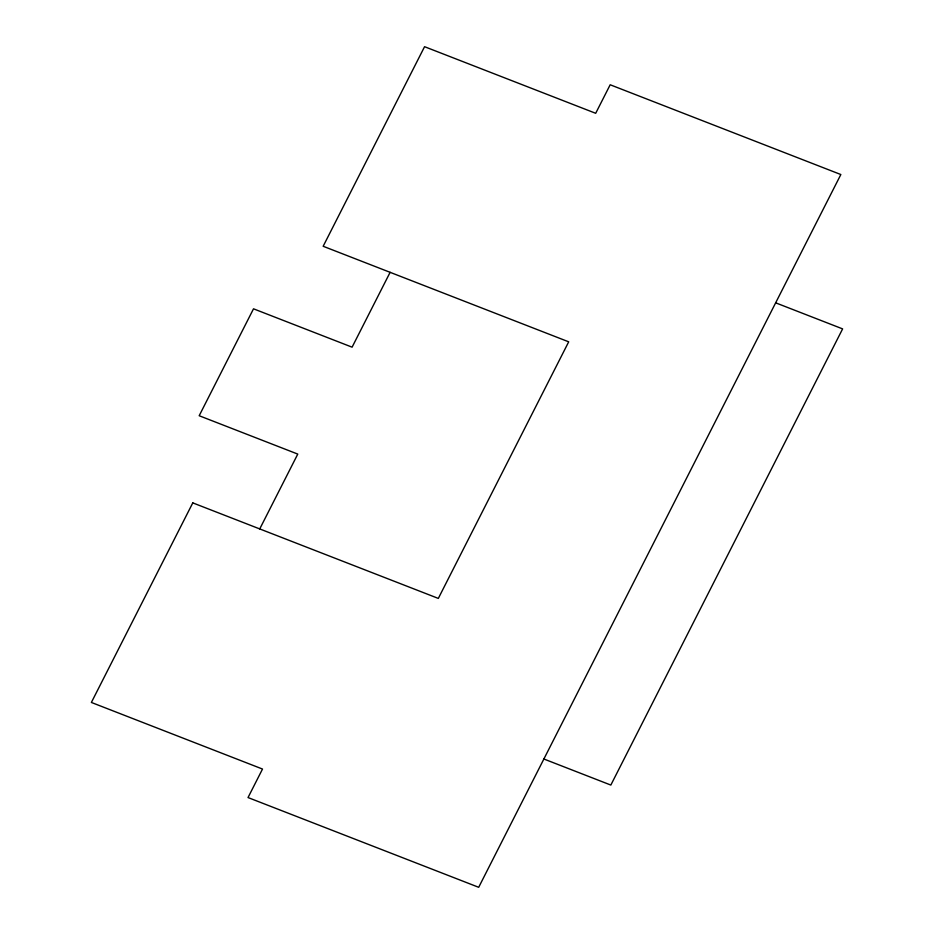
<?xml version="1.0" encoding="UTF-8"?>
<svg xmlns="http://www.w3.org/2000/svg" width="934" height="934" viewBox="0 0 934 934"><rect width="100%" height="100%" fill="white"/><g stroke="black" fill="none" stroke-linecap="round" stroke-linejoin="round"><path stroke-width="1.4" d="M259.745 528.924L297.771 454.087L199.187 415.735L253.511 308.815L352.095 347.168L390.12 272.331M775.652 302.826L842.62 328.885L610.836 785.062L543.88 759.003M192.789 502.877L91.38 702.45L262.512 769.044L248.024 797.554L478.687 887.3L840.845 174.53L610.182 84.772L595.694 113.294L424.561 46.7L323.164 246.272L568.701 341.821L438.326 598.414L192.789 502.877"/></g></svg>
